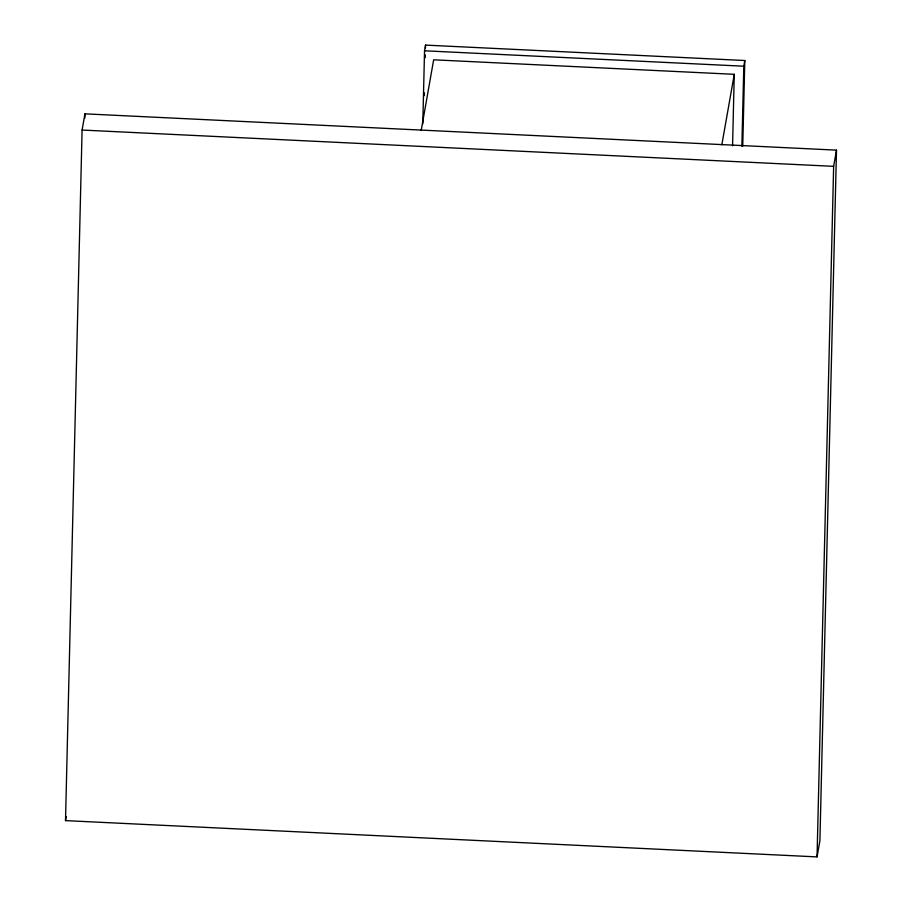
<?xml version="1.0" encoding="UTF-8"?>
<svg xmlns="http://www.w3.org/2000/svg" width="902" height="902" viewBox="0 0 902 902"><rect width="100%" height="100%" fill="white"/><g stroke="black" fill="none" stroke-linecap="round" stroke-linejoin="round"><path stroke-width="1.35" d="M65.508 820.617L82.093 130.046L84.957 113.844L836.492 150.138L819.907 840.698L817.043 856.9L65.508 820.617L66.218 816.558M84.856 118.061L84.957 113.844M422.79 123.777L424.538 50.794L425.541 45.1L744.804 60.513L742.741 146.135M424.335 95.635L424.402 92.827M425.237 57.728L425.304 54.921M425.473 47.907L425.541 45.1M732.559 145.831L734.273 74.314L433.659 59.803L421.189 130.486M741.872 146.214L743.8 66.207L744.804 60.513M817.043 856.9L833.64 166.34L836.492 150.138M721.837 144.839L734.273 74.314M424.538 50.794L743.8 66.207M82.093 130.046L833.64 166.34"/></g></svg>
